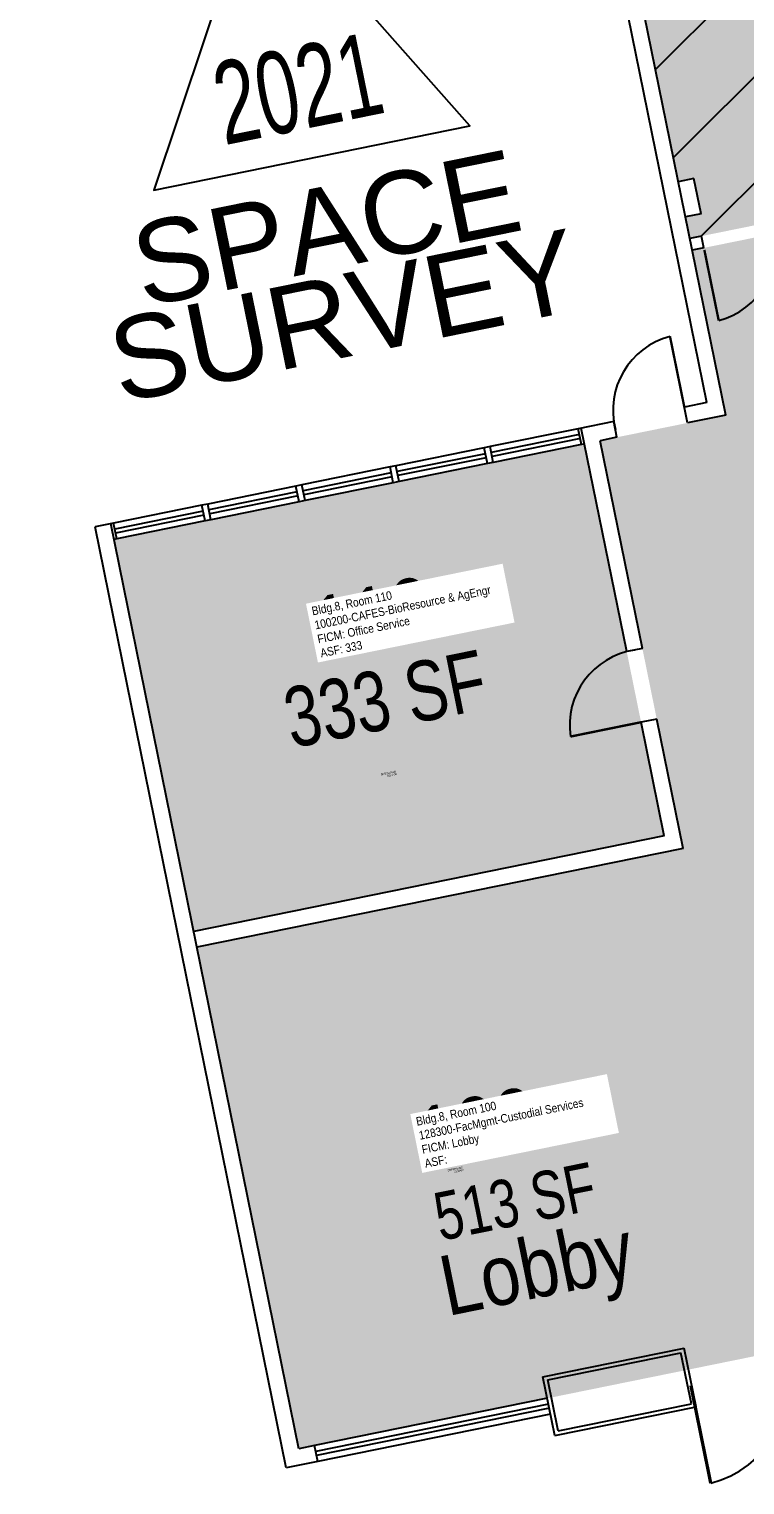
# Model space of a CAD drawing. Header units: inches. Extents: x 69208664 to 69211782, y 27684796 to 27686264.
# Drawn here: x 69210203 to 69210561, y 27685017 to 27685745 of the extents above; entities that cross this region are included whole.
import ezdxf
from ezdxf.enums import TextEntityAlignment as Align

# ---------------------------------------------------------------- set-up
doc = ezdxf.new("R2010")
doc.units = ezdxf.units.IN
doc.header["$MEASUREMENT"] = 0
doc.layers.get('0').update_dxf_attribs({"linetype": 'CONTINUOUS'})
for name, color, linetype in [('A-DOOR', 2, 'CONTINUOUS'), ('A-GLAZ', 1, 'CONTINUOUS'), ('A-IDEN-RNUM', 7, 'CONTINUOUS'), ('A-IDEN-SNUM', 4, 'CONTINUOUS'), ('A-IDEN-VNUM', 4, 'CONTINUOUS'), ('A-WALL', 5, 'CONTINUOUS'), ('AREA-TEXT', 3, 'CONTINUOUS'), ('Rooms-Capacity', 4, 'CONTINUOUS'), ('Rooms-Category-Color', 7, 'CONTINUOUS'), ('Rooms-College-Color', 7, 'CONTINUOUS'), ('Rooms-Department-Color', 7, 'CONTINUOUS'), ('Rooms-Division-Color', 7, 'CONTINUOUS'), ('Rooms-Information', 7, 'CONTINUOUS')]:
    doc.layers.add(name, color=color, linetype=linetype)
doc.layers.add('A-REV', color=1, linetype='CONTINUOUS', true_color=0xff0000)
doc.styles.add('Arial', font='arial.ttf')
doc.styles.add('CP_AREA', font='arial.ttf', dxfattribs={"height": 15})
doc.styles.add('CP_ROOMSNUMBER', font='arial.ttf', dxfattribs={"height": 1})
doc.styles.add('CP_ROOMVNUMBER', font='arial.ttf', dxfattribs={"width": 0.85, "height": 0.075})

# ---------------------------------------------------------------- blocks, each defined once
blk = doc.blocks.new('Space Revision')
at = {"layer": 'A-REV', "transparency": 16777216}
blk.add_lwpolyline([(0, 2.538), (-1.465, 0), (1.465, 0)], close=True, dxfattribs=at)
at = {"layer": 'A-REV', "transparency": 16777216, "insert": (0, -0.274), "char_height": 0.75, "attachment_point": 2, "line_spacing_factor": 0.65, "style": 'Arial'}
blk.add_mtext_dynamic_manual_height_columns('SPACE\\PSURVEY', width=1.2391, gutter_width=0.0182, heights=[0], dxfattribs=at)
at = {"layer": 'A-REV', "style": 'Arial', "flags": 1}
blk.add_attdef('UPDATES', text='', height=0.75, dxfattribs=at).set_placement((1.499, 1.084), align=Align.TOP_LEFT)
at = {"layer": 'A-REV', "transparency": 16777216, "style": 'Arial', "width": 0.65}
blk.add_attdef('YEAR', text='', height=0.75, dxfattribs=at).set_placement((0, 0.646), align=Align.MIDDLE_CENTER)

msp = doc.modelspace()

# ---------------------------------------------------------------- hatches: boundary and pattern name
at = {"layer": 'Rooms-Capacity'}
h = msp.add_hatch(dxfattribs=at)
h.set_pattern_fill('ANSI31', color=256, scale=300, style=0)
h.set_pattern_definition([(45, (0, 0), (-26.516504294, 26.516504294), [])])
h.paths.add_polyline_path([(69210764.94, 27685686.85), (69210762.75, 27685697.63), (69210754.87, 27685696.03), (69210751.28, 27685713.67), (69210759.16, 27685715.27), (69210728.08, 27685868.14), (69210720.2, 27685866.54), (69210716.62, 27685884.18), (69210724.5, 27685885.78), (69210695.23, 27686029.76), (69210655.06, 27686021.59), (69210652.12, 27686020.99), (69210606.05, 27686011.63), (69210603.11, 27686011.03), (69210557.05, 27686001.67), (69210554.11, 27686001.07), (69210508.05, 27685991.71), (69210505.11, 27685991.11), (69210463.95, 27685982.74), (69210493.22, 27685838.77), (69210501.1, 27685840.37), (69210504.69, 27685822.73), (69210496.81, 27685821.13), (69210527.89, 27685668.25), (69210535.77, 27685669.86), (69210539.35, 27685652.22), (69210531.47, 27685650.61), (69210533.66, 27685639.84)])
at = {"layer": 'Rooms-Category-Color', "true_color": 0xffff64}
msp.add_hatch(color=51, dxfattribs=at).paths.add_polyline_path([(69210764.94, 27685686.85), (69210762.75, 27685697.63), (69210754.87, 27685696.03), (69210751.28, 27685713.67), (69210759.16, 27685715.27), (69210728.08, 27685868.14), (69210720.2, 27685866.54), (69210716.62, 27685884.18), (69210724.5, 27685885.78), (69210695.23, 27686029.76), (69210655.06, 27686021.59), (69210652.12, 27686020.99), (69210606.05, 27686011.63), (69210603.11, 27686011.03), (69210557.05, 27686001.67), (69210554.11, 27686001.07), (69210508.05, 27685991.71), (69210505.11, 27685991.11), (69210463.95, 27685982.74), (69210493.22, 27685838.77), (69210501.1, 27685840.37), (69210504.69, 27685822.73), (69210496.81, 27685821.13), (69210527.89, 27685668.25), (69210535.77, 27685669.86), (69210539.35, 27685652.22), (69210531.47, 27685650.61), (69210533.66, 27685639.84)])
at = {"layer": 'Rooms-Category-Color', "true_color": 0xadadad}
for points in [[(69210591.11, 27685347.3), (69210569.18, 27685455.17), (69210610.34, 27685463.54), (69210601.97, 27685504.69), (69210794.03, 27685543.74), (69210782.87, 27685598.66), (69210602.55, 27685562), (69210585.81, 27685644.31), (69210534.86, 27685633.96), (69210551.62, 27685551.52), (69210488.86, 27685538.76), (69210547.82, 27685248.74), (69211410.23, 27685424.06), (69211397.48, 27685486.78), (69211356.32, 27685478.41), (69211322.85, 27685643.04), (69211274.83, 27685633.28), (69211308.3, 27685468.65), (69210595.88, 27685323.82)], [(69210547.82, 27685248.74), (69210608.63, 27685261.1), (69210642.08, 27685096.54), (69210630.27, 27685094.14), (69210346.08, 27685036.37), (69210338.29, 27685034.78), (69210287.31, 27685285.54), (69210530.3, 27685334.94)]]:
    msp.add_hatch(color=253, dxfattribs=at).paths.add_polyline_path(points)
at = {"layer": 'Rooms-Category-Color', "true_color": 0xfa9ba3}
msp.add_hatch(color=241, dxfattribs=at).paths.add_polyline_path([(69210481.03, 27685537.17), (69210479.56, 27685536.87), (69210435.46, 27685527.91), (69210432.52, 27685527.31), (69210388.42, 27685518.34), (69210385.48, 27685517.75), (69210245.87, 27685489.36), (69210285.72, 27685293.37), (69210520.87, 27685341.18)])
at = {"layer": 'Rooms-College-Color', "true_color": 0xffff64}
msp.add_hatch(color=51, dxfattribs=at).paths.add_polyline_path([(69210764.94, 27685686.85), (69210762.75, 27685697.63), (69210754.87, 27685696.03), (69210751.28, 27685713.67), (69210759.16, 27685715.27), (69210728.08, 27685868.14), (69210720.2, 27685866.54), (69210716.62, 27685884.18), (69210724.5, 27685885.78), (69210695.23, 27686029.76), (69210655.06, 27686021.59), (69210652.12, 27686020.99), (69210606.05, 27686011.63), (69210603.11, 27686011.03), (69210557.05, 27686001.67), (69210554.11, 27686001.07), (69210508.05, 27685991.71), (69210505.11, 27685991.11), (69210463.95, 27685982.74), (69210493.22, 27685838.77), (69210501.1, 27685840.37), (69210504.69, 27685822.73), (69210496.81, 27685821.13), (69210527.89, 27685668.25), (69210535.77, 27685669.86), (69210539.35, 27685652.22), (69210531.47, 27685650.61), (69210533.66, 27685639.84)])
at = {"layer": 'Rooms-College-Color', "true_color": 0xe3c5e1}
for points in [[(69210591.11, 27685347.3), (69210569.18, 27685455.17), (69210610.34, 27685463.54), (69210601.97, 27685504.69), (69210794.03, 27685543.74), (69210782.87, 27685598.66), (69210602.55, 27685562), (69210585.81, 27685644.31), (69210534.86, 27685633.96), (69210551.62, 27685551.52), (69210488.86, 27685538.76), (69210547.82, 27685248.74), (69211410.23, 27685424.06), (69211397.48, 27685486.78), (69211356.32, 27685478.41), (69211322.85, 27685643.04), (69211274.83, 27685633.28), (69211308.3, 27685468.65), (69210595.88, 27685323.82)], [(69210481.03, 27685537.17), (69210479.56, 27685536.87), (69210435.46, 27685527.91), (69210432.52, 27685527.31), (69210388.42, 27685518.34), (69210385.48, 27685517.75), (69210245.87, 27685489.36), (69210285.72, 27685293.37), (69210520.87, 27685341.18)]]:
    msp.add_hatch(color=254, dxfattribs=at).paths.add_polyline_path(points)
at = {"layer": 'Rooms-College-Color', "true_color": 0xadadad}
msp.add_hatch(color=253, dxfattribs=at).paths.add_polyline_path([(69210547.82, 27685248.74), (69210608.63, 27685261.1), (69210642.08, 27685096.54), (69210630.27, 27685094.14), (69210346.08, 27685036.37), (69210338.29, 27685034.78), (69210287.31, 27685285.54), (69210530.3, 27685334.94)])
at = {"layer": 'Rooms-Department-Color', "true_color": 0x003fff}
msp.add_hatch(color=160, dxfattribs=at).paths.add_polyline_path([(69210764.94, 27685686.85), (69210762.75, 27685697.63), (69210754.87, 27685696.03), (69210751.28, 27685713.67), (69210759.16, 27685715.27), (69210728.08, 27685868.14), (69210720.2, 27685866.54), (69210716.62, 27685884.18), (69210724.5, 27685885.78), (69210695.23, 27686029.76), (69210655.06, 27686021.59), (69210652.12, 27686020.99), (69210606.05, 27686011.63), (69210603.11, 27686011.03), (69210557.05, 27686001.67), (69210554.11, 27686001.07), (69210508.05, 27685991.71), (69210505.11, 27685991.11), (69210463.95, 27685982.74), (69210493.22, 27685838.77), (69210501.1, 27685840.37), (69210504.69, 27685822.73), (69210496.81, 27685821.13), (69210527.89, 27685668.25), (69210535.77, 27685669.86), (69210539.35, 27685652.22), (69210531.47, 27685650.61), (69210533.66, 27685639.84)])
at = {"layer": 'Rooms-Department-Color', "true_color": 0xacacac}
for points in [[(69210591.11, 27685347.3), (69210569.18, 27685455.17), (69210610.34, 27685463.54), (69210601.97, 27685504.69), (69210794.03, 27685543.74), (69210782.87, 27685598.66), (69210602.55, 27685562), (69210585.81, 27685644.31), (69210534.86, 27685633.96), (69210551.62, 27685551.52), (69210488.86, 27685538.76), (69210547.82, 27685248.74), (69211410.23, 27685424.06), (69211397.48, 27685486.78), (69211356.32, 27685478.41), (69211322.85, 27685643.04), (69211274.83, 27685633.28), (69211308.3, 27685468.65), (69210595.88, 27685323.82)], [(69210547.82, 27685248.74), (69210608.63, 27685261.1), (69210642.08, 27685096.54), (69210630.27, 27685094.14), (69210346.08, 27685036.37), (69210338.29, 27685034.78), (69210287.31, 27685285.54), (69210530.3, 27685334.94)]]:
    msp.add_hatch(color=253, dxfattribs=at).paths.add_polyline_path(points)
at = {"layer": 'Rooms-Department-Color', "true_color": 0xe3c5e1}
msp.add_hatch(color=254, dxfattribs=at).paths.add_polyline_path([(69210481.03, 27685537.17), (69210479.56, 27685536.87), (69210435.46, 27685527.91), (69210432.52, 27685527.31), (69210388.42, 27685518.34), (69210385.48, 27685517.75), (69210245.87, 27685489.36), (69210285.72, 27685293.37), (69210520.87, 27685341.18)])
at = {"layer": 'Rooms-Division-Color', "true_color": 0x003fff}
msp.add_hatch(color=160, dxfattribs=at).paths.add_polyline_path([(69210764.94, 27685686.85), (69210762.75, 27685697.63), (69210754.87, 27685696.03), (69210751.28, 27685713.67), (69210759.16, 27685715.27), (69210728.08, 27685868.14), (69210720.2, 27685866.54), (69210716.62, 27685884.18), (69210724.5, 27685885.78), (69210695.23, 27686029.76), (69210655.06, 27686021.59), (69210652.12, 27686020.99), (69210606.05, 27686011.63), (69210603.11, 27686011.03), (69210557.05, 27686001.67), (69210554.11, 27686001.07), (69210508.05, 27685991.71), (69210505.11, 27685991.11), (69210463.95, 27685982.74), (69210493.22, 27685838.77), (69210501.1, 27685840.37), (69210504.69, 27685822.73), (69210496.81, 27685821.13), (69210527.89, 27685668.25), (69210535.77, 27685669.86), (69210539.35, 27685652.22), (69210531.47, 27685650.61), (69210533.66, 27685639.84)])
at = {"layer": 'Rooms-Division-Color', "true_color": 0xadadad}
for points in [[(69210591.11, 27685347.3), (69210569.18, 27685455.17), (69210610.34, 27685463.54), (69210601.97, 27685504.69), (69210794.03, 27685543.74), (69210782.87, 27685598.66), (69210602.55, 27685562), (69210585.81, 27685644.31), (69210534.86, 27685633.96), (69210551.62, 27685551.52), (69210488.86, 27685538.76), (69210547.82, 27685248.74), (69211410.23, 27685424.06), (69211397.48, 27685486.78), (69211356.32, 27685478.41), (69211322.85, 27685643.04), (69211274.83, 27685633.28), (69211308.3, 27685468.65), (69210595.88, 27685323.82)], [(69210547.82, 27685248.74), (69210608.63, 27685261.1), (69210642.08, 27685096.54), (69210630.27, 27685094.14), (69210346.08, 27685036.37), (69210338.29, 27685034.78), (69210287.31, 27685285.54), (69210530.3, 27685334.94)]]:
    msp.add_hatch(color=253, dxfattribs=at).paths.add_polyline_path(points)
at = {"layer": 'Rooms-Division-Color', "true_color": 0xe3c5e1}
msp.add_hatch(color=254, dxfattribs=at).paths.add_polyline_path([(69210481.03, 27685537.17), (69210479.56, 27685536.87), (69210435.46, 27685527.91), (69210432.52, 27685527.31), (69210388.42, 27685518.34), (69210385.48, 27685517.75), (69210245.87, 27685489.36), (69210285.72, 27685293.37), (69210520.87, 27685341.18)])

# ---------------------------------------------------------------- linework, layer by layer
at = {"layer": 'A-DOOR'}
for points, const_width in [([(69210540.94, 27685634.15), (69210548.11, 27685598.87)], 1.2), ([(69210530.95, 27685555.52), (69210523.78, 27685590.8)], 1.2), ([(69210509.29, 27685398.02), (69210474.01, 27685390.84)], 1.2), ([(69210534.21, 27685066.41), (69210544.14, 27685017.57)], 1.66)]:
    msp.add_lwpolyline(points, dxfattribs=dict(at, const_width=const_width))
for centre, radius, start, end in [((69210538.57, 27685635.72), 38.06, 284.51853, 14.51853), ((69210533.32, 27685553.95), 38.06, 104.51853, 194.51853), ((69210511.66, 27685396.45), 38.06, 98.46447, 188.46447), ((69210530.93, 27685068.58), 52.69, 284.51853, 14.51853)]:
    msp.add_arc(centre, radius, start, end, dxfattribs=at)
at = {"layer": 'A-GLAZ'}
for p, q in [((69210477.95, 27685544.75), (69210433.86, 27685535.79)), ((69210478.55, 27685541.81), (69210434.45, 27685532.85)), ((69210478.96, 27685539.81), (69210434.86, 27685530.85)), ((69210430.92, 27685535.19), (69210386.82, 27685526.22)), ((69210431.51, 27685532.25), (69210387.42, 27685523.28)), ((69210479.56, 27685536.87), (69210435.46, 27685527.91)), ((69210383.88, 27685525.63), (69210339.78, 27685516.66)), ((69210431.92, 27685530.25), (69210387.82, 27685521.28)), ((69210432.52, 27685527.31), (69210388.42, 27685518.34)), ((69210336.84, 27685516.06), (69210292.74, 27685507.1)), ((69210384.48, 27685522.69), (69210340.38, 27685513.72)), ((69210384.88, 27685520.69), (69210340.78, 27685511.72)), ((69210385.48, 27685517.75), (69210341.38, 27685508.78)), ((69210337.44, 27685513.12), (69210293.34, 27685504.16)), ((69210337.85, 27685511.12), (69210293.75, 27685502.16)), ((69210289.8, 27685506.5), (69210245.71, 27685497.53)), ((69210290.4, 27685503.56), (69210246.3, 27685494.59)), ((69210290.81, 27685501.56), (69210246.71, 27685492.6)), ((69210338.44, 27685508.18), (69210294.34, 27685499.22)), ((69210291.4, 27685498.62), (69210247.31, 27685489.66)), ((69210534.63, 27685066.49), (69210534.21, 27685066.41)), ((69210462.47, 27685060.03), (69210346.08, 27685036.37)), ((69210463.07, 27685057.09), (69210346.68, 27685033.43)), ((69210463.47, 27685055.09), (69210347.09, 27685031.43)), ((69210464.07, 27685052.15), (69210347.69, 27685028.49))]:
    msp.add_line(p, q, dxfattribs=at)
at = {"layer": 'A-WALL'}
for p, q in [((69210542.14, 27685557.8), (69210454.47, 27685989.02)), ((69210551.62, 27685551.52), (69210463.95, 27685982.74)), ((69210535.77, 27685669.86), (69210527.89, 27685668.25)), ((69210539.35, 27685652.22), (69210535.77, 27685669.86)), ((69210539.35, 27685652.22), (69210531.47, 27685650.61)), ((69210539.54, 27685641.03), (69210533.66, 27685639.84)), ((69210540.74, 27685635.15), (69210539.54, 27685641.03)), ((69210540.74, 27685635.15), (69210534.86, 27685633.96)), ((69210532.55, 27685547.64), (69210523.78, 27685590.8)), ((69210542.14, 27685557.8), (69210530.95, 27685555.52)), ((69210495.67, 27685548.35), (69210477.95, 27685544.75)), ((69210502.14, 27685433.3), (69210479.42, 27685545.05)), ((69210497.27, 27685540.47), (69210495.67, 27685548.35)), ((69210551.62, 27685551.52), (69210532.55, 27685547.64)), ((69210479.56, 27685536.87), (69210477.95, 27685544.75)), ((69210497.27, 27685540.47), (69210488.86, 27685538.76)), ((69210509.97, 27685434.89), (69210488.86, 27685538.76)), ((69210433.86, 27685535.79), (69210430.92, 27685535.19)), ((69210432.52, 27685527.31), (69210430.92, 27685535.19)), ((69210435.46, 27685527.91), (69210433.86, 27685535.79)), ((69210481.03, 27685537.17), (69210479.56, 27685536.87)), ((69210386.82, 27685526.22), (69210383.88, 27685525.63)), ((69210385.48, 27685517.75), (69210383.88, 27685525.63)), ((69210388.42, 27685518.34), (69210386.82, 27685526.22)), ((69210435.46, 27685527.91), (69210432.52, 27685527.31)), ((69210339.78, 27685516.66), (69210336.84, 27685516.06)), ((69210338.44, 27685508.18), (69210336.84, 27685516.06)), ((69210341.38, 27685508.78), (69210339.78, 27685516.66)), ((69210388.42, 27685518.34), (69210385.48, 27685517.75)), ((69210341.38, 27685508.78), (69210338.44, 27685508.18)), ((69210292.74, 27685507.1), (69210289.8, 27685506.5)), ((69210291.4, 27685498.62), (69210289.8, 27685506.5)), ((69210294.34, 27685499.22), (69210292.74, 27685507.1)), ((69210245.71, 27685497.53), (69210236.39, 27685495.64)), ((69210332.01, 27685025.3), (69210236.39, 27685495.64)), ((69210338.29, 27685034.78), (69210244.26, 27685497.28)), ((69210247.31, 27685489.66), (69210245.71, 27685497.53)), ((69210294.34, 27685499.22), (69210291.4, 27685498.62)), ((69210247.31, 27685489.66), (69210245.87, 27685489.36)), ((69210509.97, 27685434.89), (69210502.14, 27685433.3)), ((69210517.15, 27685399.61), (69210509.31, 27685398.02)), ((69210530.3, 27685334.94), (69210517.15, 27685399.61)), ((69210520.87, 27685341.18), (69210509.31, 27685398.02)), ((69210520.87, 27685341.18), (69210285.72, 27685293.37)), ((69210530.3, 27685334.94), (69210287.31, 27685285.54)), ((69210460.28, 27685070.79), (69210530.84, 27685085.13)), ((69210462.64, 27685069.22), (69210529.27, 27685082.77)), ((69210534.45, 27685057.3), (69210529.27, 27685082.77)), ((69210536.81, 27685055.73), (69210530.84, 27685085.13)), ((69210466.26, 27685041.39), (69210460.28, 27685070.79)), ((69210467.82, 27685043.75), (69210462.64, 27685069.22)), ((69210467.82, 27685043.75), (69210534.45, 27685057.3)), ((69210466.26, 27685041.39), (69210536.81, 27685055.73)), ((69210346.08, 27685036.37), (69210338.29, 27685034.78)), ((69210347.69, 27685028.49), (69210346.08, 27685036.37)), ((69210347.69, 27685028.49), (69210332.01, 27685025.3))]:
    msp.add_line(p, q, dxfattribs=at)

# ---------------------------------------------------------------- block references
at = {"xscale": 55, "yscale": 55, "zscale": 55, "rotation": 11.49}
msp.add_blockref('Space Revision', (69210344.8, 27685680.11), dxfattribs=at).add_auto_attribs({'YEAR': '2021'})

# ---------------------------------------------------------------- texts
at = {"layer": 'A-IDEN-RNUM', "style": 'CP_ROOMSNUMBER', "width": 0.85}
for s, p in [('0110-00', (69210382.42, 27685370.67)), ('0100-00', (69210415.81, 27685172.69))]:
    msp.add_text(s, height=1, rotation=11.4915, dxfattribs=at).set_placement(p)
at = {"layer": 'A-IDEN-SNUM', "style": 'CP_ROOMSNUMBER', "width": 0.85}
for s, p in [('0080011000', (69210379.4, 27685371.4)), ('0080010000', (69210412.79, 27685173.42))]:
    msp.add_text(s, height=1, rotation=11.4915, dxfattribs=at).set_placement(p)
at = {"layer": 'A-IDEN-VNUM', "style": 'CP_ROOMVNUMBER', "width": 0.85}
for s, p in [('110', (69210349.5, 27685430.34)), ('100', (69210401.63, 27685175.18)), ('Lobby', (69210412.53, 27685101.05))]:
    msp.add_text(s, height=30, rotation=11.4915, dxfattribs=at).set_placement(p)
at = {"layer": 'AREA-TEXT', "style": 'CP_AREA', "width": 0.75}
for s, height, p in [('333 SF', 30, (69210381.43, 27685409.74)), ('513 SF', 24, (69210446.28, 27685158.48))]:
    msp.add_text(s, height=height, rotation=11.4915, dxfattribs=at).set_placement(p, align=Align.MIDDLE_CENTER)

# ---------------------------------------------------------------- next in the draw order: texts
at = {"layer": 'Rooms-Information', "char_height": 4.2857, "width": 96, "attachment_point": 7, "rotation": 11.4915, "style": 'CP_ROOMVNUMBER', "bg_fill": 3, "box_fill_scale": 1.5, "bg_fill_color": 256, "bg_fill_true_color": 13158600, "bg_fill_transparency": 0}
for s, insert in [('Bldg.8, Room 110^M^J100200-CAFES-BioResource & AgEngr^M^JFICM: Office Service^M^JASF: 333', (69210349.5, 27685430.34)), ('Bldg.8, Room 100^M^J128300-FacMgmt-Custodial Services^M^JFICM: Lobby^M^JASF: ', (69210401.63, 27685175.18))]:
    msp.add_mtext(s, dxfattribs=dict(at, insert=insert))

doc.saveas('drawing.dxf')
